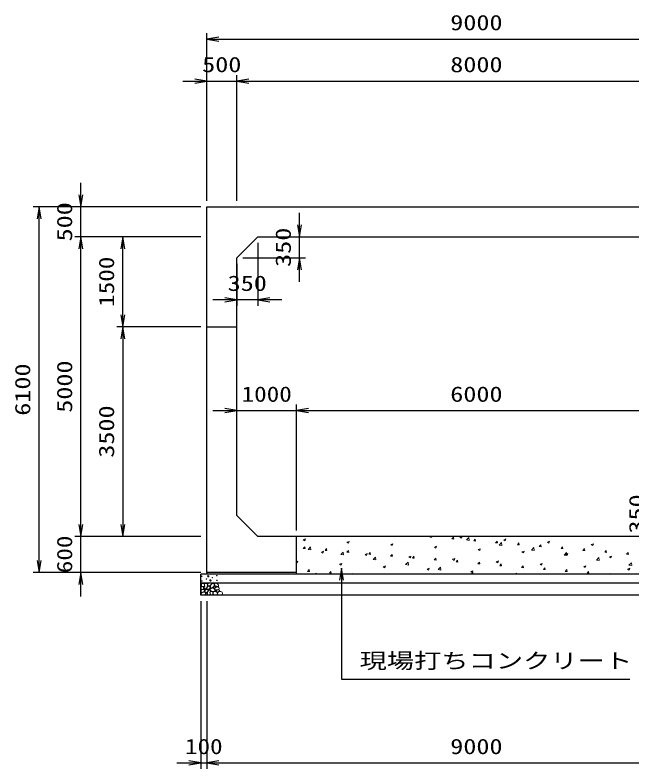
# Model space of a CAD drawing. Units: millimetres at full size. Extents: x 0 to 84100, y 0 to 59400.
# Drawn here: x 34350 to 44646, y 30020 to 42600 of the extents above; entities that cross this region are included whole.
import ezdxf
from ezdxf.enums import TextEntityAlignment as Align

# ---------------------------------------------------------------- set-up
doc = ezdxf.new("R2010")
doc.units = ezdxf.units.MM
for name, color, linetype, lineweight in [('D-DCR-HCHn', 4, 'Continuous', 9), ('D-STR-DIM', 7, 'Continuous', 25), ('D-STR-STRn', 1, 'Continuous', 25), ('D-STR-TXT', 7, 'Continuous', 25)]:
    doc.layers.add(name, color=color, linetype=linetype, lineweight=lineweight)
doc.styles.add('ＭＳ ゴシック', font='')
doc.styles.get('ＭＳ ゴシック').set_extended_font_data('MS Gothic')

# ---------------------------------------------------------------- blocks, each defined once
blk = doc.blocks.new('open_arrow')
at = {"color": 0, "linetype": 'Continuous', "lineweight": -2}
blk.add_lwpolyline([(7.5, 1.25), (0, 0), (7.5, -1.25)], dxfattribs=at)

msp = doc.modelspace()

# ---------------------------------------------------------------- linework, layer by layer
at = {"layer": 'D-DCR-HCHn'}
for p, q in [((39159.092, 33844.341), (39194.661, 33857.995)), ((39159.131, 33844.265), (39184.4, 33827.221)), ((39184.431, 33827.234), (39194.732, 33857.932)), ((41276.77, 33889.665), (41307.134, 33887.009)), ((41276.807, 33889.694), (41285.455, 33900)), ((41307.365, 33886.742), (41304.92, 33900)), ((41641.138, 33857.787), (41671.502, 33855.131)), ((41641.176, 33857.816), (41665.667, 33887.002)), ((41671.733, 33854.861), (41665.859, 33886.704)), ((41776.113, 33886.131), (41811.683, 33899.785)), ((41776.149, 33886.056), (41801.418, 33869.012)), ((41801.449, 33869.026), (41811.749, 33899.724)), ((41885.916, 33840.755), (41925.484, 33881.993)), ((41931.112, 33833.669), (41925.499, 33881.914)), ((42005.546, 33825.938), (42030.036, 33855.124)), ((42036.101, 33822.981), (42030.227, 33854.823)), ((42506.176, 33845.446), (42541.745, 33859.1)), ((42506.21, 33845.371), (42531.479, 33828.327)), ((42531.511, 33828.342), (42541.811, 33859.04)), ((39161.078, 33698.849), (39185.568, 33728.036)), ((39191.642, 33695.911), (39185.768, 33727.754)), ((39242.476, 33682.242), (39282.043, 33723.479)), ((39287.671, 33675.156), (39282.058, 33723.401)), ((39889.155, 33803.656), (39924.724, 33817.31)), ((39889.193, 33803.58), (39914.462, 33786.536)), ((39914.493, 33786.549), (39924.793, 33817.247)), ((40619.218, 33762.97), (40654.787, 33776.624)), ((40619.254, 33762.895), (40644.523, 33745.851)), ((40644.554, 33745.865), (40654.855, 33776.563)), ((41349.28, 33722.285), (41384.85, 33735.939)), ((41349.316, 33722.21), (41374.585, 33705.166)), ((41374.616, 33705.18), (41384.916, 33735.878)), ((41885.985, 33840.598), (41931.164, 33833.591)), ((42005.506, 33825.909), (42035.87, 33823.253)), ((42369.874, 33794.031), (42400.238, 33791.374)), ((42369.915, 33794.06), (42394.405, 33823.246)), ((42400.468, 33791.1), (42394.595, 33822.943)), ((42428.074, 33756.671), (42467.642, 33797.908)), ((42428.143, 33756.512), (42473.323, 33749.505)), ((42473.27, 33749.585), (42467.657, 33797.829)), ((42734.243, 33762.153), (42764.607, 33759.496)), ((42734.284, 33762.181), (42758.775, 33791.368)), ((42764.836, 33759.219), (42758.962, 33791.062)), ((43098.611, 33730.275), (43128.975, 33727.618)), ((43098.654, 33730.303), (43123.144, 33759.49)), ((43129.204, 33727.339), (43123.33, 33759.182)), ((43236.239, 33804.761), (43271.808, 33818.414)), ((43236.272, 33804.686), (43261.541, 33787.642)), ((43261.572, 33787.657), (43271.872, 33818.355)), ((43463.023, 33698.425), (43487.513, 33727.611)), ((43493.571, 33695.458), (43487.698, 33727.301)), ((43966.301, 33764.075), (44001.871, 33777.729)), ((43966.334, 33764.001), (43991.603, 33746.957)), ((43991.634, 33746.973), (44001.934, 33777.671)), ((39161.047, 33698.82), (39191.411, 33696.164)), ((39242.543, 33682.09), (39287.723, 33675.083)), ((39462.322, 33639.81), (39497.891, 33653.464)), ((39462.36, 33639.734), (39487.629, 33622.69)), ((39487.66, 33622.704), (39497.96, 33653.402)), ((39525.415, 33666.942), (39555.779, 33664.286)), ((39525.447, 33666.971), (39549.937, 33696.158)), ((39556.01, 33664.031), (39550.136, 33695.873)), ((39784.634, 33598.157), (39824.201, 33639.395)), ((39784.701, 33598.004), (39829.881, 33590.997)), ((39829.829, 33591.072), (39824.216, 33639.316)), ((39889.783, 33635.064), (39920.147, 33632.408)), ((39889.816, 33635.093), (39914.307, 33664.279)), ((39920.377, 33632.15), (39914.504, 33663.993)), ((40192.385, 33599.125), (40227.954, 33612.778)), ((40192.421, 33599.05), (40217.691, 33582.005)), ((40217.721, 33582.019), (40228.022, 33612.717)), ((40254.151, 33603.186), (40284.515, 33600.53)), ((40254.186, 33603.215), (40278.676, 33632.401)), ((40284.745, 33600.269), (40278.871, 33632.112)), ((40618.555, 33571.337), (40643.045, 33600.523)), ((40649.113, 33568.389), (40643.239, 33600.232)), ((42079.343, 33681.6), (42114.912, 33695.254)), ((42079.378, 33681.525), (42104.647, 33664.481)), ((42104.678, 33664.496), (42114.978, 33695.194)), ((42809.406, 33640.915), (42844.975, 33654.569)), ((42809.439, 33640.84), (42834.708, 33623.796)), ((42834.739, 33623.811), (42845.039, 33654.509)), ((42970.233, 33672.586), (43009.8, 33713.824)), ((42970.301, 33672.427), (43015.481, 33665.42)), ((43015.428, 33665.5), (43009.816, 33713.745)), ((43462.979, 33698.397), (43493.343, 33695.74)), ((43512.391, 33588.501), (43551.958, 33629.739)), ((43539.468, 33600.23), (43575.038, 33613.883)), ((43539.501, 33600.156), (43564.77, 33583.111)), ((43557.586, 33581.416), (43551.974, 33629.66)), ((43564.801, 33583.127), (43575.101, 33613.825)), ((43827.347, 33666.519), (43857.711, 33663.862)), ((43827.392, 33666.547), (43851.883, 33695.733)), ((43857.939, 33663.578), (43852.066, 33695.421)), ((44191.715, 33634.641), (44222.079, 33631.984)), ((44191.762, 33634.669), (44216.252, 33663.855)), ((44222.307, 33631.697), (44216.433, 33663.54)), ((44556.084, 33602.762), (44586.448, 33600.106)), ((44556.131, 33602.791), (44580.621, 33631.977)), ((44586.674, 33599.817), (44580.801, 33631.659)), ((39050, 33481.534), (39071.058, 33489.618)), ((39050, 33466.127), (39060.796, 33458.845)), ((39060.827, 33458.858), (39071.127, 33489.556)), ((40326.792, 33514.072), (40366.359, 33555.31)), ((40326.859, 33513.919), (40372.039, 33506.912)), ((40371.987, 33506.987), (40366.374, 33555.232)), ((40618.519, 33571.308), (40648.883, 33568.652)), ((40868.95, 33429.988), (40908.517, 33471.225)), ((40914.145, 33422.903), (40908.533, 33471.147)), ((40922.447, 33558.439), (40958.017, 33572.093)), ((40922.483, 33558.365), (40947.752, 33541.32)), ((40947.783, 33541.335), (40958.083, 33572.033)), ((40982.887, 33539.43), (41013.251, 33536.774)), ((40982.925, 33539.459), (41007.415, 33568.645)), ((41013.48, 33536.508), (41007.607, 33568.351)), ((41347.256, 33507.552), (41377.62, 33504.895)), ((41347.294, 33507.58), (41371.784, 33536.767)), ((41377.848, 33504.628), (41371.974, 33536.471)), ((41652.51, 33517.754), (41688.079, 33531.408)), ((41652.545, 33517.68), (41677.814, 33500.636)), ((41677.845, 33500.65), (41688.145, 33531.348)), ((41711.624, 33475.674), (41741.988, 33473.017)), ((41711.663, 33475.702), (41736.153, 33504.889)), ((41742.216, 33472.747), (41736.342, 33504.59)), ((42076.033, 33443.824), (42100.523, 33473.01)), ((42106.583, 33440.867), (42100.71, 33472.709)), ((42382.573, 33477.069), (42418.142, 33490.723)), ((42382.606, 33476.995), (42407.875, 33459.951)), ((42407.906, 33459.966), (42418.206, 33490.664)), ((43512.459, 33588.341), (43557.639, 33581.334)), ((44054.549, 33504.417), (44094.116, 33545.654)), ((44054.617, 33504.256), (44099.797, 33497.249)), ((44099.744, 33497.331), (44094.132, 33545.576)), ((44269.531, 33559.544), (44305.101, 33573.198)), ((44269.562, 33559.471), (44294.831, 33542.427)), ((44294.862, 33542.442), (44305.163, 33573.14)), ((39231.565, 33316.736), (39256.055, 33345.922)), ((39262.125, 33313.797), (39256.251, 33345.64)), ((39765.552, 33435.279), (39801.121, 33448.933)), ((39765.589, 33435.204), (39790.858, 33418.16)), ((39790.888, 33418.174), (39801.189, 33448.872)), ((40495.614, 33394.594), (40531.184, 33408.247)), ((40495.65, 33394.519), (40520.919, 33377.475)), ((40520.95, 33377.489), (40531.25, 33408.187)), ((40869.017, 33429.833), (40914.197, 33422.826)), ((41225.677, 33353.908), (41261.246, 33367.562)), ((41225.712, 33353.834), (41250.981, 33336.79)), ((41251.012, 33336.805), (41261.312, 33367.503)), ((41411.108, 33345.903), (41450.675, 33387.141)), ((41411.175, 33345.748), (41456.355, 33338.741)), ((41456.303, 33338.818), (41450.691, 33387.063)), ((42075.992, 33443.796), (42106.356, 33441.139)), ((42440.36, 33411.918), (42470.724, 33409.261)), ((42440.402, 33411.946), (42464.892, 33441.132)), ((42470.951, 33408.986), (42465.077, 33440.829)), ((42804.728, 33380.04), (42835.092, 33377.383)), ((42804.771, 33380.068), (42829.261, 33409.254)), ((42835.319, 33377.106), (42829.445, 33408.948)), ((43112.635, 33436.384), (43148.205, 33450.038)), ((43112.668, 33436.31), (43137.937, 33419.266)), ((43137.968, 33419.281), (43148.268, 33449.979)), ((43169.096, 33348.162), (43199.46, 33345.505)), ((43169.141, 33348.19), (43193.631, 33377.376)), ((43199.686, 33345.225), (43193.813, 33377.068)), ((43533.51, 33316.311), (43558, 33345.498)), ((43564.054, 33313.344), (43558.181, 33345.187)), ((43842.698, 33395.699), (43878.268, 33409.352)), ((43842.73, 33395.625), (43867.999, 33378.581)), ((43868.029, 33378.597), (43878.33, 33409.295)), ((44572.761, 33355.013), (44608.33, 33368.667)), ((44572.791, 33354.94), (44598.06, 33337.896)), ((44596.707, 33420.332), (44636.274, 33461.57)), ((44596.775, 33420.17), (44641.955, 33413.163)), ((44598.091, 33337.912), (44608.391, 33368.61)), ((44641.903, 33413.247), (44636.29, 33461.491)), ((39231.532, 33316.707), (39261.896, 33314.051)), ((39338.719, 33271.433), (39374.288, 33285.087)), ((39338.756, 33271.358), (39340.77, 33270)), ((39369.314, 33270), (39374.356, 33285.026)), ((39595.9, 33284.829), (39626.264, 33282.173)), ((39595.934, 33284.858), (39620.424, 33314.044)), ((39626.492, 33281.917), (39620.619, 33313.76)), ((39974.585, 33270), (39984.794, 33282.166)), ((39987.178, 33270), (39984.986, 33281.879)), ((41955.74, 33313.223), (41991.309, 33326.877)), ((41955.774, 33313.149), (41981.043, 33296.105)), ((41961.116, 33270), (41992.834, 33303.056)), ((41981.073, 33296.12), (41991.374, 33326.818)), ((41996.685, 33270), (41992.849, 33302.978)), ((42685.802, 33272.538), (42721.372, 33286.192)), ((42685.835, 33272.465), (42689.489, 33270)), ((42716.022, 33270), (42721.435, 33286.134)), ((43533.465, 33316.283), (43563.829, 33313.627)), ((43897.833, 33284.405), (43928.197, 33281.749)), ((43897.879, 33284.433), (43922.369, 33313.62)), ((43928.422, 33281.464), (43922.548, 33313.307)), ((44276.887, 33270), (44286.739, 33281.741)), ((44289.023, 33270), (44286.916, 33281.426))]:
    msp.add_line(p, q, dxfattribs=at)
for points in [[(37501.198, 33111.594), (37480.395, 33116.217), (37461.904, 33106.971), (37459.592, 33086.168), (37464.215, 33069.988), (37487.33, 33063.053), (37503.51, 33063.053), (37510.444, 33074.611), (37510.444, 33100.037)], [(37519.69, 33113.906), (37512.756, 33093.102), (37515.067, 33069.988), (37498.887, 33044.562), (37519.69, 33033.005), (37542.805, 33044.562), (37556.673, 33063.053), (37561.296, 33093.102), (37556.673, 33109.283), (37542.805, 33116.217)], [(37623.447, 33036.214), (37610.689, 33040.569), (37609.425, 33068.678), (37622.512, 33097.359), (37639.448, 33113.536), (37671.403, 33107.032), (37674.133, 33071.913), (37663.816, 33059.876), (37635.739, 33044.301)], [(37682.012, 33079.601), (37675.964, 33085.086), (37674.897, 33090.792), (37678.414, 33103.305), (37688.71, 33117.61), (37711.004, 33116.105), (37732.571, 33105.811), (37747.195, 33085.597), (37745.021, 33072.456), (37738.02, 33065.716), (37726.769, 33063.215), (37710.511, 33067.483), (37689.289, 33074.481)], [(37457.281, 33053.808), (37450.346, 33033.005), (37459.592, 33019.136), (37482.707, 33016.824), (37498.488, 33023.599), (37491.952, 33039.939), (37496.575, 33049.185), (37487.33, 33058.431), (37473.461, 33063.053)], [(37501.155, 32977.009), (37518.277, 33002.692), (37516.137, 33009.112), (37492.594, 33015.533), (37471.192, 33013.393), (37456.21, 33000.551), (37454.07, 32985.57), (37456.21, 32970.588), (37473.332, 32966.308)], [(37509.716, 32923.503), (37524.698, 32929.924), (37528.978, 32951.326), (37520.417, 32966.308), (37505.435, 32970.588), (37486.173, 32968.448), (37464.771, 32959.887), (37454.07, 32947.045), (37454.07, 32932.064), (37460.49, 32923.503), (37486.173, 32925.643)], [(37524.313, 33033.005), (37512.756, 33023.759), (37517.379, 33016.824), (37533.559, 33016.824), (37540.493, 33019.136), (37545.116, 33028.382), (37538.182, 33035.316)], [(37561.082, 32977.009), (37571.783, 33002.692), (37563.222, 33013.393), (37537.539, 33013.393), (37526.838, 33009.112), (37516.137, 32994.131), (37516.137, 32981.289), (37526.838, 32964.167), (37539.679, 32962.027)], [(37556.801, 32929.924), (37556.801, 32955.606), (37546.1, 32962.027), (37535.399, 32955.606), (37533.259, 32940.625), (37535.399, 32927.783), (37550.381, 32923.503)], [(37558.985, 33058.431), (37547.427, 33030.693), (37556.673, 33019.136), (37584.411, 33019.136), (37595.968, 33023.759), (37607.525, 33039.939), (37607.525, 33053.808), (37595.968, 33072.299), (37582.099, 33074.611)], [(37597.466, 32925.643), (37603.886, 32944.905), (37601.746, 32966.308), (37616.728, 32989.85), (37597.466, 33000.551), (37576.063, 32989.85), (37563.222, 32972.728), (37558.941, 32944.905), (37563.222, 32929.924), (37576.063, 32923.503)], [(37593.185, 33000.551), (37603.886, 33009.112), (37599.606, 33015.533), (37584.624, 33015.533), (37578.204, 33013.393), (37573.923, 33004.832), (37580.344, 32998.411)], [(37614.588, 32927.783), (37633.85, 32923.503), (37650.972, 32932.064), (37653.112, 32951.326), (37650.968, 32974.878), (37627.429, 32982.327), (37612.447, 32978.603), (37606.027, 32962.027), (37606.027, 32938.484)], [(37663.203, 32979.532), (37627.829, 32986.129), (37612.782, 32998.266), (37608.03, 33017.263), (37622.713, 33031.629), (37651.323, 33039.69), (37672.97, 33026.761), (37686.961, 33009.347), (37683.002, 32991.67)], [(37654.798, 33045.711), (37656.454, 33039.566), (37662.011, 33035.193), (37674.19, 33033.302), (37685.305, 33039.802), (37695.592, 33049.138), (37704.858, 33057.333), (37704.635, 33063.462), (37698.736, 33068.875), (37684.203, 33070.356), (37671.47, 33064.383), (37662.011, 33055.165), (37657.281, 33050.556)], [(37662.352, 32973.637), (37677.306, 32982.556), (37703.44, 32982.292), (37724.93, 32963.525), (37728.643, 32934.899), (37714.853, 32924.245), (37678.098, 32921.871), (37661.731, 32931.633), (37657.172, 32954.06)], [(37743.372, 33011.832), (37748.688, 33016.874), (37755.476, 33025.68), (37757.145, 33033.275), (37753.144, 33047.685), (37739.088, 33058.67), (37718.907, 33057.89), (37691.698, 33043.001), (37682.086, 33030.757), (37685.152, 33016.784), (37694.778, 33010.04), (37703.599, 33009.145), (37717.363, 33009.524), (37730.808, 33011.002)], [(37699.971, 32985.265), (37704.183, 32988.446), (37707.686, 32993.505), (37707.81, 33000.431), (37703.414, 33006.067), (37695.769, 33007.977), (37689.356, 33006.179), (37687.704, 33000.442), (37686.896, 32994.835), (37687.881, 32987.456), (37693.975, 32984.127)], [(37727.597, 32970.331), (37717.895, 32975.079), (37710.89, 32983.822), (37710.719, 32995.084), (37714.942, 33005.627), (37730.189, 33007.625), (37745.054, 33008.018), (37759.481, 33002.512), (37761.849, 32993.273), (37749.54, 32982.195), (37734.555, 32973.15)], [(37759.972, 32922.493), (37744.837, 32924.274), (37734.866, 32929.787), (37730.835, 32942.722), (37730.945, 32954.963), (37740.172, 32971.678), (37758.242, 32982.822), (37785.731, 32978.403), (37807.453, 32970.334), (37812.643, 32946.125), (37808.03, 32928.257), (37786.884, 32922.877)]]:
    msp.add_lwpolyline(points, close=True, dxfattribs=at)
msp.add_lwpolyline([(37593.432, 33118.547), (37576.093, 33116.446), (37564.258, 33108.701), (37564.626, 33089.819), (37570.514, 33076.087), (37585.025, 33076.185), (37605.107, 33079.153), (37614.799, 33093.689), (37624.082, 33103.492), (37626.884, 33114.345), (37614.099, 33118.547), (37593.082, 33118.547)], dxfattribs=at)
for centre, radius in [((37466.091, 33236.145), 4.5), ((37575.004, 33236.145), 11.25), ((37641.563, 33212.459), 4.5), ((37717.197, 33245.221), 4.5), ((37467.803, 33155.879), 4.5), ((37543.437, 33188.641), 4.5), ((37609.996, 33164.955), 11.25), ((37718.909, 33164.955), 4.5)]:
    msp.add_circle(centre, radius, dxfattribs=at)
at = {"layer": 'D-STR-DIM'}
for p, q in [((37550, 39500), (37550, 42300)), ((37550, 42200), (46550, 42200)), ((37550, 39500), (37550, 41600)), ((38050, 39500), (38050, 41600)), ((38050, 39500), (38050, 41600)), ((37150, 41500), (38450, 41500)), ((38050, 41500), (46050, 41500)), ((35450, 38500), (35450, 39800)), ((37450, 39400), (34650, 39400)), ((34750, 33300), (34750, 39400)), ((37450, 39400), (35350, 39400)), ((39100, 38150), (39100, 39300)), ((37450, 38900), (35350, 38900)), ((37450, 38900), (35350, 38900)), ((35450, 33900), (35450, 38900)), ((37450, 38900), (36050, 38900)), ((36150, 37400), (36150, 38900)), ((38500, 38900), (39200, 38900)), ((38400, 38800), (38400, 37750)), ((38150, 38550), (39200, 38550)), ((38050, 38450), (38050, 37750)), ((38800, 37850), (37650, 37850)), ((37450, 37400), (36050, 37400)), ((37450, 37400), (36050, 37400)), ((36150, 37400), (36150, 33900)), ((37650, 36000), (39450, 36000)), ((39050, 34000), (39050, 36100)), ((39050, 34000), (39050, 36100)), ((39050, 36000), (45050, 36000)), ((35450, 32900), (35450, 34300)), ((37450, 33900), (35350, 33900)), ((37450, 33900), (35350, 33900)), ((37450, 33900), (36050, 33900)), ((37450, 33300), (34650, 33300)), ((37450, 33300), (35350, 33300)), ((37450, 32820), (37450, 30020)), ((37550, 32820), (37550, 30020)), ((37550, 32820), (37550, 30020)), ((37050, 30120), (37950, 30120)), ((37550, 30120), (46550, 30120))]:
    msp.add_line(p, q, dxfattribs=at)
at = {"layer": 'D-STR-STRn'}
for p, q in [((37550, 39400), (46550, 39400)), ((37550, 33300), (37550, 39400)), ((38050, 38550), (38400, 38900)), ((38400, 38900), (45700, 38900)), ((38050, 34250), (38050, 38550)), ((37550, 37400), (38050, 37400)), ((38400, 33900), (38050, 34250)), ((45700, 33900), (38400, 33900)), ((39050, 33270), (39050, 33900)), ((46650, 33270), (37450, 33270)), ((37450, 32920), (37450, 33270)), ((39050, 33300), (37550, 33300)), ((37550, 33300), (37550, 33270)), ((46650, 33120), (37450, 33120)), ((46650, 32920), (37450, 32920))]:
    msp.add_line(p, q, dxfattribs=at)
at = {"layer": 'D-STR-TXT'}
msp.add_lwpolyline([(39800, 33370), (39800, 31520), (40000, 31520), (44612.69, 31520)], dxfattribs=at)

# ---------------------------------------------------------------- block references
at = {"layer": 'D-STR-DIM', "xscale": 26.7, "yscale": 26.7}
for p in [(37550, 42200), (38050, 41500), (38050, 41500), (38400, 37850), (39050, 36000), (39050, 36000), (37550, 30120), (37550, 30120)]:
    msp.add_blockref('open_arrow', p, dxfattribs=at)
for p, rotation in [((37550, 41500), 180), ((35450, 39400), 90), ((34750, 39400), 270), ((39100, 38900), 90), ((35450, 38900), 270), ((35450, 38900), 270), ((36150, 38900), 270), ((39100, 38550), 270), ((38050, 37850), 180), ((36150, 37400), 90), ((36150, 37400), 270), ((38050, 36000), 180), ((35450, 33900), 90), ((35450, 33900), 90), ((36150, 33900), 90), ((34750, 33300), 90), ((35450, 33300), 270), ((37450, 30120), 180)]:
    msp.add_blockref('open_arrow', p, dxfattribs=dict(at, rotation=rotation))
at = {"layer": 'D-STR-TXT', "xscale": 26.7, "yscale": 26.7, "rotation": 270}
msp.add_blockref('open_arrow', (39800, 33370), dxfattribs=at)

# ---------------------------------------------------------------- texts
at = {"layer": 'D-STR-DIM', "style": 'ＭＳ ゴシック'}
for s, width, p in [('9000', 1.25, (42050, 42475)), ('500', 1.25, (37800, 41775)), ('8000', 1.25, (42050, 41775)), ('350', 1.25, (38225, 38125)), ('1000', 1.2, (38550, 36275)), ('6000', 1.25, (42050, 36275)), ('100', 1.2, (37500, 30395)), ('9000', 1.25, (42050, 30395))]:
    msp.add_text(s, height=256.6, dxfattribs=dict(at, width=width)).set_placement(p, align=Align.MIDDLE_CENTER)
for s, width, p in [('500', 1.25, (35175, 39150)), ('350', 1.25, (38825, 38725)), ('1500', 1.2, (35875, 38150)), ('6100', 1.25, (34475, 36350)), ('5000', 1.25, (35175, 36400)), ('3500', 1.25, (35875, 35650)), ('350', 1.25, (44725, 34275)), ('600', 1.2, (35175, 33600))]:
    msp.add_text(s, height=256.6, rotation=90, dxfattribs=dict(at, width=width)).set_placement(p, align=Align.MIDDLE_CENTER)
at = {"layer": 'D-STR-TXT', "style": 'ＭＳ ゴシック', "width": 1.3}
msp.add_text('現場打ちコンクリート', height=256.6, dxfattribs=at).set_placement((40100, 31620), align=Align.BOTTOM_LEFT)

doc.saveas('drawing.dxf')
